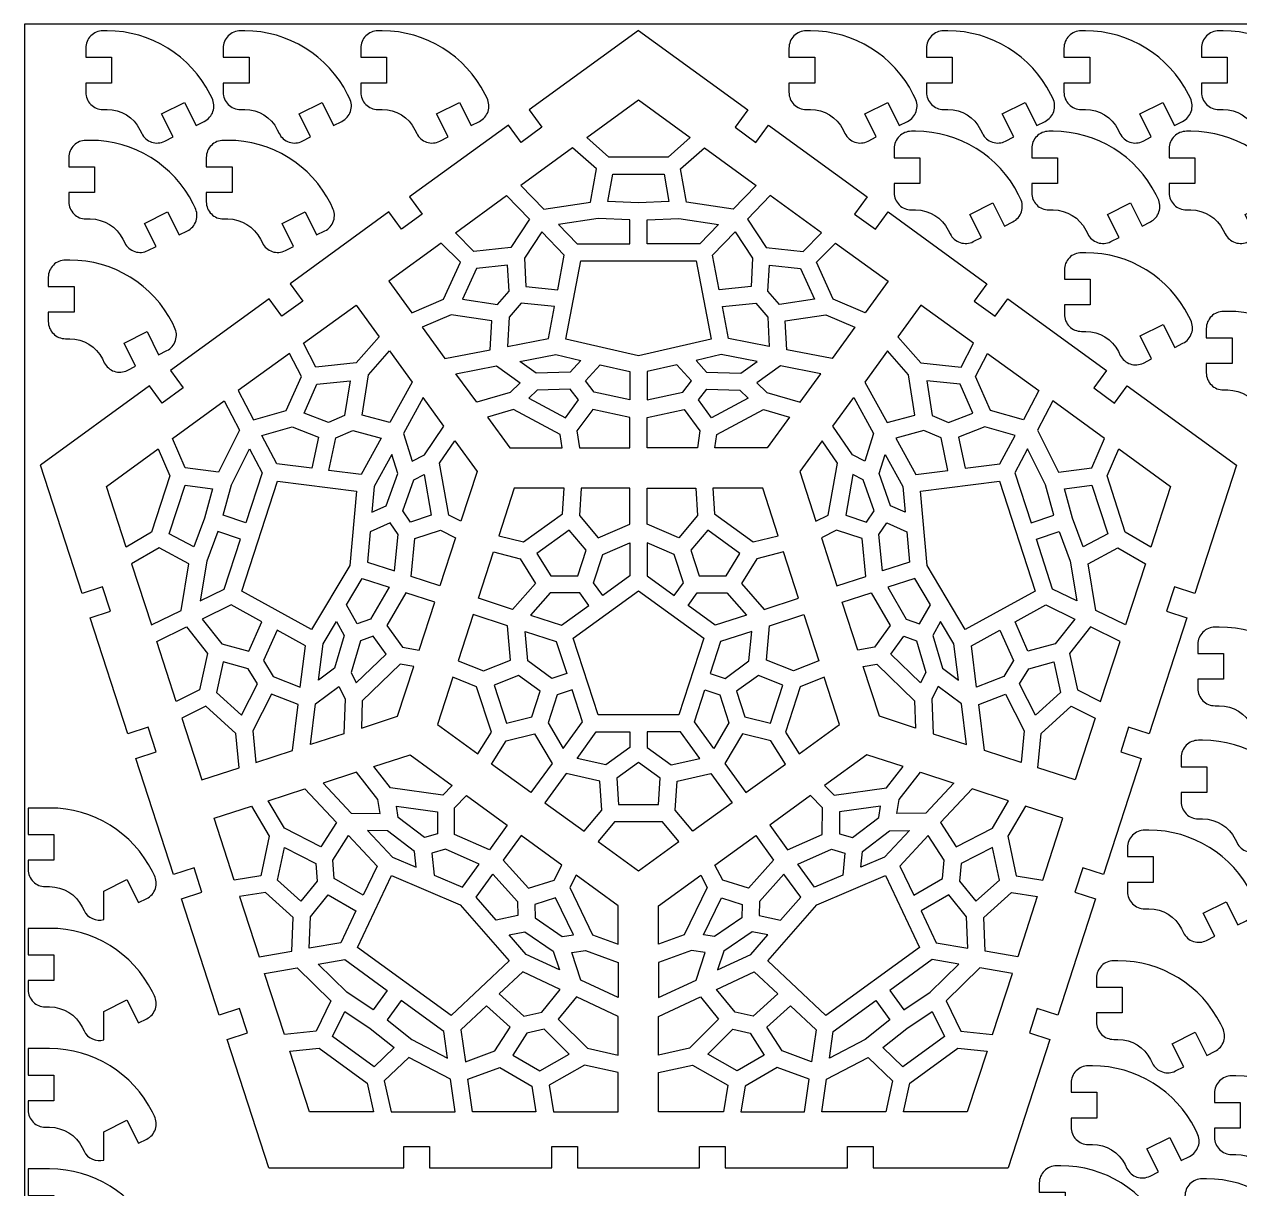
# Model space of a CAD drawing. Header units: millimetres. Extents: x 28 to 498, y 28 to 298.
# Drawn here: x 27.8 to 169.2, y 162.5 to 298 of the extents above; entities that cross this region are included whole.
import ezdxf

# ---------------------------------------------------------------- set-up
doc = ezdxf.new("R2010")
doc.units = ezdxf.units.MM

msp = doc.modelspace()

# ---------------------------------------------------------------- linework, layer by layer
for points in [[(497.77, 297.98), (27.77, 297.98), (27.77, 27.98), (497.77, 27.98)], [(95.78, 282.53), (93.2, 284.82), (99.22, 289.19), (105.24, 284.82), (102.67, 282.53)], [(88.2, 276.47), (93.63, 277.28), (94.32, 281.16), (91.55, 283.61), (85.52, 279.23)], [(110.25, 276.47), (104.82, 277.28), (104.13, 281.16), (106.9, 283.61), (112.93, 279.23)], [(95.67, 277.35), (96.24, 280.53), (102.21, 280.53), (102.77, 277.35), (99.22, 277.19)], [(84.37, 272), (80.06, 271.56), (77.92, 273.71), (83.88, 278.05), (86.56, 275.29)], [(114.08, 272), (118.38, 271.56), (120.53, 273.71), (114.56, 278.05), (111.89, 275.29)], [(98.22, 275.24), (94.54, 275.39), (89.91, 274.7), (92.1, 272.45), (98.22, 272.45)], [(100.22, 275.24), (103.9, 275.39), (108.54, 274.7), (106.35, 272.45), (100.22, 272.45)], [(90.59, 271.13), (87.98, 273.82), (85.96, 270.78), (86.13, 267.49), (89.83, 267.1)], [(107.85, 271.13), (110.46, 273.82), (112.49, 270.78), (112.32, 267.49), (108.61, 267.1)], [(78.5, 270.3), (76.28, 272.52), (70.17, 268.08), (72.85, 264.39), (76.55, 265.99)], [(119.95, 270.3), (122.16, 272.52), (128.28, 268.08), (125.59, 264.39), (121.89, 265.99)], [(92.5, 270.45), (105.94, 270.45), (107.67, 261.34), (99.22, 259.41), (90.77, 261.34)], [(80.37, 269.58), (78.76, 266.01), (82.81, 265.38), (84.16, 266.94), (84, 269.95)], [(118.08, 269.58), (119.69, 266.01), (115.64, 265.38), (114.29, 266.94), (114.45, 269.95)], [(61.68, 258.09), (60.25, 260.88), (66.37, 265.32), (69.05, 261.63), (66.38, 258.6)], [(84.18, 263.91), (84, 260.51), (88.76, 261.43), (89.46, 265.13), (85.59, 265.54)], [(114.26, 263.91), (114.44, 260.51), (109.69, 261.43), (108.99, 265.13), (112.86, 265.54)], [(136.76, 258.09), (138.19, 260.88), (132.08, 265.32), (129.39, 261.63), (132.06, 258.6)], [(82.15, 263.46), (77.44, 264.19), (74.06, 262.73), (76.69, 259.1), (81.98, 260.12)], [(116.29, 263.46), (121.01, 264.19), (124.39, 262.73), (121.75, 259.1), (116.47, 260.12)], [(58.25, 253.03), (60, 256.99), (58.62, 259.69), (52.65, 255.36), (54.45, 251.96)], [(67.06, 252.49), (67.82, 257.21), (70.25, 259.97), (72.89, 256.34), (70.29, 251.63)], [(92.53, 258.88), (91.29, 257.52), (87.31, 257.4), (85.42, 258.75), (89.59, 259.56)], [(105.92, 258.88), (107.15, 257.52), (111.13, 257.4), (113.03, 258.75), (108.85, 259.56)], [(131.38, 252.49), (130.63, 257.21), (128.19, 259.97), (125.55, 256.34), (128.16, 251.63)], [(140.19, 253.03), (138.45, 256.99), (139.83, 259.69), (145.79, 255.36), (144, 251.96)], [(85.45, 256.27), (84.29, 255.12), (80.4, 254), (77.99, 257.32), (82.7, 258.23)], [(94.05, 255.18), (93.05, 256.48), (94.76, 258.37), (98.22, 257.58), (98.22, 254.28)], [(104.39, 255.18), (105.39, 256.48), (103.68, 258.37), (100.22, 257.58), (100.22, 254.28)], [(112.99, 256.27), (114.16, 255.12), (118.05, 254), (120.45, 257.32), (115.74, 258.23)], [(61.79, 256.09), (65.68, 256.51), (65.03, 252.47), (63.14, 251.66), (60.31, 252.75)], [(136.66, 256.09), (132.76, 256.51), (133.41, 252.47), (135.31, 251.66), (138.13, 252.75)], [(72.88, 247.13), (74.33, 247.89), (76.59, 251.24), (74.19, 254.55), (71.87, 250.35)], [(90.72, 252.21), (92.23, 254.27), (91.27, 255.52), (87.43, 255.4), (86.48, 254.47)], [(107.72, 252.21), (106.21, 254.27), (107.18, 255.52), (111.02, 255.4), (111.97, 254.47)], [(125.57, 247.13), (124.12, 247.89), (121.85, 251.24), (124.26, 254.55), (126.58, 250.35)], [(52.82, 250.77), (50.37, 245.85), (46.47, 246.39), (44.99, 249.79), (51.02, 254.17)], [(90.33, 248.7), (90.1, 250.27), (84.69, 253.16), (81.65, 252.28), (84.25, 248.7)], [(92.06, 250.66), (92.35, 248.7), (98.22, 248.7), (98.22, 252.23), (93.9, 253.17)], [(106.38, 250.66), (106.1, 248.7), (100.22, 248.7), (100.22, 252.23), (104.54, 253.17)], [(108.12, 248.7), (108.35, 250.27), (113.75, 253.16), (116.8, 252.28), (114.19, 248.7)], [(145.63, 250.77), (148.08, 245.85), (151.98, 246.39), (153.46, 249.79), (147.43, 254.17)], [(57.16, 246.83), (55.41, 250.15), (58.92, 251.14), (62, 249.96), (61.22, 246.32)], [(66, 250.71), (69.29, 249.83), (66.95, 245.59), (63.21, 246.06), (64.02, 249.87)], [(132.44, 250.71), (129.15, 249.83), (131.5, 245.59), (135.23, 246.06), (134.42, 249.87)], [(141.28, 246.83), (143.04, 250.15), (139.52, 251.14), (136.45, 249.96), (137.22, 246.32)], [(78.57, 240.16), (77.14, 240.86), (76.07, 246.9), (77.85, 249.52), (80.45, 245.94)], [(119.87, 240.16), (121.3, 240.86), (122.37, 246.9), (120.6, 249.52), (118, 245.94)], [(42.58, 238.88), (39.61, 237.14), (37.31, 244.21), (43.33, 248.58), (44.71, 245.43)], [(50.89, 240.85), (51.88, 244.4), (53.97, 248.59), (55.44, 245.81), (53.55, 239.99)], [(68.2, 241.21), (69.88, 241.97), (71.23, 245.71), (70.53, 247.93), (68.47, 244.21)], [(130.24, 241.21), (128.56, 241.97), (127.22, 245.71), (127.91, 247.93), (129.97, 244.21)], [(147.55, 240.85), (146.56, 244.4), (144.48, 248.59), (143.01, 245.81), (144.9, 239.99)], [(153.74, 245.43), (155.11, 248.58), (161.13, 244.21), (158.83, 237.14), (155.86, 238.88)], [(53.06, 232.03), (57.22, 244.81), (66.41, 243.64), (65.64, 235.01), (61.19, 227.57)], [(75.11, 240.87), (72.69, 240.07), (71.8, 241.37), (73.09, 244.99), (74.27, 245.6)], [(123.33, 240.87), (125.76, 240.07), (126.65, 241.37), (125.35, 244.99), (124.18, 245.6)], [(141.23, 244.81), (145.38, 232.03), (137.25, 227.57), (132.81, 235.01), (132.03, 243.64)], [(47.48, 237.18), (44.62, 238.7), (46.47, 244.37), (49.67, 243.93), (48.72, 240.5)], [(90.37, 241.02), (90.56, 244), (84.76, 244), (82.97, 238.48), (85.86, 237.75)], [(92.36, 240.82), (94.54, 238.22), (98.22, 239.81), (98.22, 244), (92.57, 244)], [(106.09, 240.82), (103.91, 238.22), (100.22, 239.81), (100.22, 244), (105.88, 244)], [(112.58, 237.75), (115.48, 238.48), (113.68, 244), (107.88, 244), (108.08, 241.02)], [(148.77, 243.93), (151.98, 244.37), (153.82, 238.7), (150.96, 237.18), (149.72, 240.5)], [(71.26, 238.62), (70.33, 239.97), (68, 238.93), (67.68, 235.4), (70.83, 234.37)], [(76.17, 239.11), (77.95, 238.24), (76.13, 232.65), (72.77, 233.74), (73.22, 238.14)], [(89.03, 233.81), (92.16, 233.81), (93.13, 236.79), (91.17, 239.13), (87.41, 236.4)], [(105.31, 236.79), (106.28, 233.81), (109.41, 233.81), (111.03, 236.4), (107.28, 239.13)], [(122.27, 239.11), (120.5, 238.24), (122.31, 232.65), (125.67, 233.74), (125.23, 238.14)], [(127.19, 238.62), (128.12, 239.97), (130.45, 238.93), (130.76, 235.4), (127.62, 234.37)], [(50.28, 238.95), (48.99, 235.5), (48.21, 230.88), (51.03, 232.26), (52.93, 238.09)], [(95.06, 231.53), (94, 232.99), (95.06, 236.27), (98.22, 237.63), (98.22, 233.82)], [(103.38, 231.53), (104.45, 232.99), (103.38, 236.27), (100.22, 237.63), (100.22, 233.82)], [(148.17, 238.95), (149.46, 235.5), (150.23, 230.88), (147.41, 232.26), (145.52, 238.09)], [(46, 229.79), (46.91, 235.21), (43.44, 237.06), (40.24, 235.19), (42.55, 228.1)], [(85.44, 235.79), (87.24, 232.91), (84.58, 229.9), (80.6, 231.2), (82.35, 236.58)], [(113.01, 235.79), (111.21, 232.91), (113.86, 229.9), (117.84, 231.2), (116.09, 236.58)], [(152.44, 229.79), (151.53, 235.21), (155.01, 237.06), (158.2, 235.19), (155.9, 228.1)], [(68.06, 228.78), (66.51, 228.23), (65.24, 230.45), (67.06, 233.49), (70.21, 232.47)], [(130.38, 228.78), (131.93, 228.23), (133.2, 230.45), (131.38, 233.49), (128.24, 232.47)], [(99.22, 232.08), (106.81, 226.56), (103.91, 217.64), (94.53, 217.64), (91.63, 226.56)], [(71.75, 225.49), (73.7, 225.16), (75.51, 230.75), (72.15, 231.84), (69.93, 228.02)], [(93.44, 230.35), (92.38, 231.81), (88.93, 231.81), (86.66, 229.23), (90.28, 228.05)], [(105, 230.35), (106.06, 231.81), (109.51, 231.81), (111.79, 229.23), (108.16, 228.05)], [(126.7, 225.49), (124.75, 225.16), (122.93, 230.75), (126.29, 231.84), (128.51, 228.02)], [(51.83, 230.42), (48.46, 228.77), (50.73, 225.9), (53.9, 225.05), (55.42, 228.45)], [(81.2, 222.74), (84.34, 224.01), (83.97, 228), (79.98, 229.3), (78.24, 223.92)], [(117.25, 222.74), (114.1, 224.01), (114.48, 228), (118.46, 229.3), (120.21, 223.92)], [(146.62, 230.42), (149.99, 228.77), (147.72, 225.9), (144.54, 225.05), (143.03, 228.45)], [(49.07, 224.77), (48.16, 220.54), (45.45, 219.17), (43.17, 226.18), (46.62, 227.87)], [(64.07, 228.48), (64.98, 226.88), (63.87, 223.06), (62, 221.67), (62.52, 225.9)], [(134.38, 228.48), (133.46, 226.88), (134.58, 223.06), (136.45, 221.67), (135.92, 225.9)], [(149.37, 224.77), (150.29, 220.54), (152.99, 219.17), (155.27, 226.18), (151.82, 227.87)], [(56.71, 222.09), (59.88, 220.87), (60.48, 225.68), (57.18, 227.49), (55.6, 223.94)], [(69.86, 224.7), (68.37, 226.77), (66.88, 226.24), (65.8, 222.55), (66.39, 221.36)], [(90.87, 222.43), (89.15, 221.87), (86.36, 223.9), (86.04, 227.33), (89.66, 226.15)], [(107.58, 222.43), (109.29, 221.87), (112.08, 223.9), (112.41, 227.33), (108.78, 226.15)], [(128.59, 224.7), (130.08, 226.77), (131.57, 226.24), (132.64, 222.55), (132.05, 221.36)], [(141.74, 222.09), (138.56, 220.87), (137.96, 225.68), (141.27, 227.49), (142.85, 223.94)], [(50.13, 220.22), (53.03, 217.58), (54.88, 221.24), (53.82, 223), (50.9, 223.79)], [(73.07, 223.24), (71.51, 223.51), (67.09, 219.26), (66.98, 216.09), (71.2, 217.46)], [(125.37, 223.24), (126.94, 223.51), (131.35, 219.26), (131.46, 216.09), (127.25, 217.46)], [(148.31, 220.22), (145.41, 217.58), (143.56, 221.24), (144.62, 223), (147.54, 223.79)], [(80.39, 220.9), (77.62, 222.01), (75.82, 216.49), (80.52, 213.08), (82.11, 215.61)], [(86.83, 217.41), (87.8, 220.38), (85.27, 222.22), (82.44, 221.08), (83.87, 216.67)], [(113.18, 222.22), (110.64, 220.38), (111.61, 217.41), (114.57, 216.67), (116.01, 221.08)], [(116.33, 215.61), (117.93, 213.08), (122.62, 216.49), (120.83, 222.01), (118.05, 220.9)], [(64.37, 220.94), (65.1, 219.48), (64.96, 215.43), (61.07, 214.17), (61.66, 218.93)], [(134.08, 220.94), (133.35, 219.48), (133.49, 215.43), (137.38, 214.17), (136.79, 218.93)], [(56.51, 220.03), (54.35, 215.77), (54.7, 212.1), (58.97, 213.49), (59.63, 218.83)], [(91.49, 220.53), (89.77, 219.97), (88.7, 216.69), (90.46, 213.73), (92.7, 216.81)], [(106.96, 220.53), (108.68, 219.97), (109.74, 216.69), (107.99, 213.73), (105.75, 216.81)], [(141.93, 220.03), (144.09, 215.77), (143.74, 212.1), (139.48, 213.49), (138.82, 218.83)], [(48.87, 218.66), (46.08, 217.24), (48.41, 210.06), (52.75, 211.47), (52.37, 215.48)], [(149.57, 218.66), (152.37, 217.24), (150.03, 210.06), (145.69, 211.47), (146.07, 215.48)], [(83.84, 214.6), (87.13, 215.42), (89.17, 211.97), (86.71, 208.58), (82.14, 211.91)], [(98.22, 215.64), (98.22, 213.83), (95.43, 211.8), (92.07, 212.56), (94.31, 215.64)], [(100.22, 215.64), (100.22, 213.83), (103.01, 211.8), (106.37, 212.56), (104.13, 215.64)], [(114.61, 214.6), (111.31, 215.42), (109.27, 211.97), (111.73, 208.58), (116.31, 211.91)], [(77.56, 209.42), (76.45, 208.28), (70.38, 209.12), (68.44, 211.62), (72.65, 212.99)], [(120.88, 209.42), (121.99, 208.28), (128.06, 209.12), (130.01, 211.62), (125.8, 212.99)], [(69.17, 206.16), (68.9, 207.77), (66.41, 210.96), (62.52, 209.7), (65.8, 206.19)], [(94.94, 206.53), (94.71, 209.92), (90.79, 210.79), (88.33, 207.41), (92.91, 204.08)], [(101.75, 210.25), (99.22, 212.09), (96.69, 210.25), (96.9, 207.2), (101.54, 207.2)], [(103.5, 206.53), (103.74, 209.92), (107.65, 210.79), (110.11, 207.41), (105.54, 204.08)], [(129.27, 206.16), (129.54, 207.77), (132.03, 210.96), (135.93, 209.7), (132.65, 206.19)], [(62.28, 202.28), (58.03, 204.46), (56.15, 207.63), (60.42, 209.02), (64.09, 205.09)], [(77.82, 206.82), (79.2, 208.23), (83.95, 204.78), (81.87, 201.92), (77.83, 203.7)], [(120.63, 206.82), (119.25, 208.23), (114.49, 204.78), (116.57, 201.92), (120.61, 203.7)], [(136.17, 202.28), (140.42, 204.46), (142.29, 207.63), (138.03, 209.02), (134.35, 205.09)], [(55.3, 198.9), (52.2, 198.4), (49.86, 205.59), (54.21, 207), (56.26, 203.53)], [(75.82, 206.35), (75.83, 203.8), (74.32, 203.35), (71.28, 205.7), (71.06, 207.01)], [(122.62, 206.35), (122.61, 203.8), (124.13, 203.35), (127.17, 205.7), (127.39, 207.01)], [(143.15, 198.9), (146.25, 198.4), (148.58, 205.59), (144.24, 207), (142.19, 203.53)], [(96.44, 205.2), (94.53, 202.9), (99.22, 199.49), (103.91, 202.9), (102.01, 205.2)], [(73.36, 199.89), (73.16, 201.72), (70.01, 204.15), (67.68, 204.17), (70.59, 201.07)], [(125.09, 199.89), (125.28, 201.72), (128.43, 204.15), (130.76, 204.17), (127.85, 201.07)], [(57.23, 198.38), (58.03, 202.21), (61.68, 200.34), (61.85, 198.29), (59.95, 195.94)], [(63.65, 200.72), (65.5, 203.58), (68.81, 200.04), (67.2, 196.64), (63.83, 198.58)], [(89.4, 198.4), (90.32, 200.15), (85.57, 203.6), (83.49, 200.74), (86.44, 197.45)], [(109.04, 198.4), (108.12, 200.15), (112.87, 203.6), (114.95, 200.74), (112.01, 197.45)], [(134.8, 200.72), (132.94, 203.58), (129.64, 200.04), (131.24, 196.64), (134.61, 198.58)], [(141.21, 198.38), (140.42, 202.21), (136.77, 200.34), (136.59, 198.29), (138.49, 195.94)], [(76.77, 201.99), (75.19, 201.52), (75.47, 198.98), (78.73, 197.59), (80.67, 200.26)], [(121.68, 201.99), (123.25, 201.52), (122.98, 198.98), (119.72, 197.59), (117.77, 200.26)], [(77.41, 182.64), (66.54, 190.55), (70.5, 198.93), (78.47, 195.53), (84.17, 189)], [(85.14, 195.91), (85.18, 194.27), (82.68, 193.74), (80.35, 196.42), (82.29, 199.09)], [(91.96, 198.96), (91.22, 197.55), (93.89, 192.04), (96.87, 190.96), (96.87, 195.39)], [(106.49, 198.96), (107.23, 197.55), (104.55, 192.04), (101.57, 190.96), (101.57, 195.39)], [(113.31, 195.91), (113.26, 194.27), (115.76, 193.74), (118.1, 196.42), (116.15, 199.09)], [(131.91, 190.55), (121.03, 182.64), (114.28, 189), (119.98, 195.53), (127.95, 198.93)], [(59.05, 194.07), (55.82, 196.96), (52.82, 196.48), (55.1, 189.46), (58.88, 190.12)], [(64.6, 191.12), (60.9, 190.48), (61.05, 194.13), (63.12, 196.68), (66.35, 194.82)], [(133.85, 191.12), (137.54, 190.48), (137.39, 194.13), (135.32, 196.68), (132.1, 194.82)], [(139.4, 194.07), (142.62, 196.96), (145.62, 196.48), (143.34, 189.46), (139.56, 190.12)], [(89.58, 196.35), (87.15, 195.58), (87.19, 194), (90.36, 191.83), (91.68, 192.03)], [(108.87, 196.35), (111.3, 195.58), (111.26, 194), (108.08, 191.83), (106.77, 192.03)], [(84.19, 192.02), (85.99, 192.39), (89.28, 190.15), (90.02, 187.95), (86.17, 189.75)], [(114.26, 192.02), (112.45, 192.39), (109.16, 190.15), (108.42, 187.95), (112.28, 189.75)], [(91.45, 189.97), (93.07, 190.21), (96.87, 188.83), (96.87, 184.74), (92.53, 186.77)], [(106.99, 189.97), (105.38, 190.21), (101.57, 188.83), (101.57, 184.74), (105.92, 186.77)], [(59.52, 188.2), (63.44, 184.36), (61.71, 180.81), (58.03, 180.45), (55.73, 187.54)], [(68.35, 183.31), (65.28, 185.35), (61.94, 188.63), (65.04, 189.17), (69.99, 185.57)], [(130.09, 183.31), (133.16, 185.35), (136.5, 188.63), (133.41, 189.17), (128.45, 185.57)], [(138.93, 188.2), (135.01, 184.36), (136.73, 180.81), (140.42, 180.45), (142.72, 187.54)], [(87.99, 183.04), (90.13, 185.69), (85.75, 187.74), (83, 185.16), (85.89, 182.56)], [(110.46, 183.04), (108.31, 185.69), (112.7, 187.74), (115.44, 185.16), (112.55, 182.56)], [(69.97, 182.14), (72.86, 179.84), (77.01, 177.68), (76.57, 180.79), (71.61, 184.39)], [(89.89, 182.22), (93.28, 178.85), (96.87, 178.05), (96.87, 182.53), (92, 184.81)], [(108.55, 182.22), (105.17, 178.85), (101.57, 178.05), (101.57, 182.53), (106.45, 184.81)], [(128.47, 182.14), (125.59, 179.84), (121.44, 177.68), (121.88, 180.79), (126.83, 184.39)], [(70.79, 178.93), (68.46, 176.68), (63.63, 180.19), (65.05, 183.1), (68.01, 181.14)], [(78.56, 180.98), (79.09, 177.26), (82.52, 178.53), (84.31, 181.29), (81.54, 183.78)], [(119.89, 180.98), (119.36, 177.26), (115.93, 178.53), (114.14, 181.29), (116.9, 183.78)], [(133.39, 183.1), (134.81, 180.19), (129.98, 176.68), (127.65, 178.93), (130.43, 181.14)], [(87.74, 176.21), (91.14, 178.15), (88.24, 181.05), (86.23, 180.58), (84.59, 178.05)], [(110.7, 176.21), (107.3, 178.15), (110.21, 181.05), (112.21, 180.58), (113.86, 178.05)], [(67.66, 174.79), (68.4, 171.43), (60.96, 171.43), (58.66, 178.51), (62.09, 178.84)], [(136.36, 178.84), (139.78, 178.51), (137.48, 171.43), (130.05, 171.43), (130.79, 174.79)], [(77.36, 175.24), (72.49, 177.78), (69.65, 175.05), (70.45, 171.43), (77.9, 171.43)], [(88.83, 174.53), (89.32, 171.43), (96.87, 171.43), (96.87, 176), (92.94, 176.88)], [(109.61, 174.53), (109.13, 171.43), (101.57, 171.43), (101.57, 176), (105.51, 176.88)], [(121.09, 175.24), (125.96, 177.78), (128.79, 175.05), (128, 171.43), (120.54, 171.43)], [(83.08, 176.61), (86.82, 174.43), (87.29, 171.43), (79.92, 171.43), (79.38, 175.23)], [(115.37, 176.61), (111.62, 174.43), (111.15, 171.43), (118.52, 171.43), (119.07, 175.23)]]:
    msp.add_lwpolyline(points, close=True)
for points in [[(99.22, 297.25), (86.52, 288.02), (87.99, 286), (85.57, 284.24), (84.1, 286.26), (72.6, 277.91), (74.07, 275.89), (71.65, 274.13), (70.18, 276.15), (58.69, 267.8), (60.16, 265.78), (57.74, 264.02), (56.27, 266.04), (44.77, 257.69), (46.24, 255.67), (43.82, 253.91), (42.35, 255.93), (29.65, 246.7)], [(99.22, 297.25), (111.93, 288.02), (110.46, 286), (112.88, 284.24), (114.35, 286.26), (125.84, 277.91), (124.37, 275.89), (126.79, 274.13), (128.26, 276.15), (139.76, 267.8), (138.29, 265.78), (140.71, 264.02), (142.18, 266.04), (153.67, 257.69), (152.2, 255.67), (154.62, 253.91), (156.09, 255.93), (168.8, 246.7)], [(56.22, 164.91), (51.37, 179.85), (53.75, 180.62), (52.82, 183.46), (50.45, 182.69), (46.05, 196.21), (48.43, 196.98), (47.51, 199.82), (45.13, 199.05), (40.74, 212.56), (43.12, 213.34), (42.19, 216.18), (39.82, 215.41), (35.42, 228.92), (37.8, 229.69), (36.88, 232.54), (34.5, 231.77), (29.65, 246.7)], [(168.8, 246.7), (163.94, 231.77), (161.57, 232.54), (160.64, 229.69), (163.02, 228.92), (158.63, 215.41), (156.25, 216.18), (155.33, 213.34), (157.71, 212.56), (153.31, 199.05), (150.94, 199.82), (150.01, 196.98), (152.39, 196.21), (148, 182.69), (145.62, 183.46), (144.7, 180.62), (147.08, 179.85), (142.22, 164.91)], [(56.22, 164.91), (71.93, 164.91), (71.93, 167.41), (74.92, 167.41), (74.92, 164.91), (89.13, 164.91), (89.13, 167.41), (92.12, 167.41), (92.12, 164.91), (106.33, 164.91), (106.33, 167.41), (109.32, 167.41), (109.32, 164.91), (123.53, 164.91), (123.53, 167.41), (126.52, 167.41), (126.52, 164.91), (142.22, 164.91)]]:
    msp.add_lwpolyline(points)
for points in [[(37.41, 297.22), (36.91, 297.22, 0.414214), (34.91, 295.22), (34.91, 294.14), (37.91, 294.14), (37.91, 291.15), (34.91, 291.15), (34.91, 290.07, 0.414214), (36.91, 288.07), (37.41, 288.07, -0.284103), (41.2, 285.72), (41.42, 285.28, 0.414214), (44.11, 284.38), (45.07, 284.87), (43.73, 287.55), (46.41, 288.89), (47.75, 286.2), (48.71, 286.69, 0.414214), (49.61, 289.37), (49.38, 289.82, 0.284103), (37.41, 297.22)], [(53.41, 297.22), (52.91, 297.22, 0.414214), (50.91, 295.22), (50.91, 294.14), (53.91, 294.14), (53.91, 291.15), (50.91, 291.15), (50.91, 290.07, 0.414214), (52.91, 288.07), (53.41, 288.07, -0.284103), (57.2, 285.72), (57.42, 285.28, 0.414214), (60.11, 284.38), (61.07, 284.87), (59.73, 287.55), (62.41, 288.89), (63.75, 286.2), (64.71, 286.69, 0.414214), (65.61, 289.37), (65.38, 289.82, 0.284103), (53.41, 297.22)], [(69.41, 297.22), (68.91, 297.22, 0.414214), (66.91, 295.22), (66.91, 294.14), (69.91, 294.14), (69.91, 291.15), (66.91, 291.15), (66.91, 290.07, 0.414214), (68.91, 288.07), (69.41, 288.07, -0.284103), (73.2, 285.72), (73.42, 285.28, 0.414214), (76.11, 284.38), (77.07, 284.87), (75.73, 287.55), (78.41, 288.89), (79.75, 286.2), (80.71, 286.69, 0.414214), (81.61, 289.37), (81.38, 289.82, 0.284103), (69.41, 297.22)], [(119.23, 297.22), (118.73, 297.22, 0.414214), (116.73, 295.22), (116.73, 294.14), (119.73, 294.14), (119.73, 291.15), (116.73, 291.15), (116.73, 290.07, 0.414214), (118.73, 288.07), (119.23, 288.07, -0.284103), (123.02, 285.72), (123.24, 285.28, 0.414214), (125.93, 284.38), (126.89, 284.87), (125.55, 287.55), (128.23, 288.89), (129.57, 286.2), (130.53, 286.69, 0.414214), (131.43, 289.37), (131.2, 289.82, 0.284103), (119.23, 297.22)], [(135.23, 297.22), (134.73, 297.22, 0.414214), (132.73, 295.22), (132.73, 294.14), (135.73, 294.14), (135.73, 291.15), (132.73, 291.15), (132.73, 290.07, 0.414214), (134.73, 288.07), (135.23, 288.07, -0.284103), (139.02, 285.72), (139.24, 285.28, 0.414214), (141.93, 284.38), (142.89, 284.87), (141.55, 287.55), (144.23, 288.89), (145.57, 286.2), (146.53, 286.69, 0.414214), (147.43, 289.37), (147.2, 289.82, 0.284103), (135.23, 297.22)], [(151.23, 297.22), (150.73, 297.22, 0.414214), (148.73, 295.22), (148.73, 294.14), (151.73, 294.14), (151.73, 291.15), (148.73, 291.15), (148.73, 290.07, 0.414214), (150.73, 288.07), (151.23, 288.07, -0.284103), (155.02, 285.72), (155.24, 285.28, 0.414214), (157.93, 284.38), (158.89, 284.87), (157.55, 287.55), (160.23, 288.89), (161.57, 286.2), (162.53, 286.69, 0.414214), (163.43, 289.37), (163.2, 289.82, 0.284103), (151.23, 297.22)], [(167.23, 297.22), (166.73, 297.22, 0.414214), (164.73, 295.22), (164.73, 294.14), (167.73, 294.14), (167.73, 291.15), (164.73, 291.15), (164.73, 290.07, 0.414214), (166.73, 288.07), (167.23, 288.07, -0.284103), (171.02, 285.72), (171.24, 285.28, 0.414214), (173.93, 284.38), (174.89, 284.87), (173.55, 287.55), (176.23, 288.89), (177.57, 286.2), (178.53, 286.69, 0.414214), (179.43, 289.37), (179.2, 289.82, 0.284103), (167.23, 297.22)], [(35.44, 284.48), (34.94, 284.48, 0.414214), (32.94, 282.48), (32.94, 281.4), (35.94, 281.4), (35.94, 278.41), (32.94, 278.41), (32.94, 277.33, 0.414214), (34.94, 275.33), (35.44, 275.33, -0.284103), (39.23, 272.99), (39.46, 272.54, 0.414214), (42.14, 271.65), (43.1, 272.13), (41.76, 274.81), (44.44, 276.15), (45.78, 273.47), (46.74, 273.95, 0.414214), (47.64, 276.63), (47.42, 277.08, 0.284103), (35.44, 284.48)], [(51.44, 284.48), (50.94, 284.48, 0.414214), (48.94, 282.48), (48.94, 281.4), (51.94, 281.4), (51.94, 278.41), (48.94, 278.41), (48.94, 277.33, 0.414214), (50.94, 275.33), (51.44, 275.33, -0.284103), (55.23, 272.99), (55.46, 272.54, 0.414214), (58.14, 271.65), (59.1, 272.13), (57.76, 274.81), (60.44, 276.15), (61.78, 273.47), (62.74, 273.95, 0.414214), (63.64, 276.63), (63.42, 277.08, 0.284103), (51.44, 284.48)], [(131.47, 285.53), (130.97, 285.53, 0.414214), (128.97, 283.53), (128.97, 282.45), (131.97, 282.45), (131.97, 279.46), (128.97, 279.46), (128.97, 278.38, 0.414214), (130.97, 276.38), (131.47, 276.38, -0.284103), (135.26, 274.04), (135.49, 273.59, 0.414214), (138.17, 272.69), (139.14, 273.18), (137.79, 275.86), (140.47, 277.2), (141.81, 274.51), (142.78, 275, 0.414214), (143.67, 277.68), (143.45, 278.13, 0.284103), (131.47, 285.53)], [(147.47, 285.53), (146.97, 285.53, 0.414214), (144.97, 283.53), (144.97, 282.45), (147.97, 282.45), (147.97, 279.46), (144.97, 279.46), (144.97, 278.38, 0.414214), (146.97, 276.38), (147.47, 276.38, -0.284103), (151.26, 274.04), (151.49, 273.59, 0.414214), (154.17, 272.69), (155.14, 273.18), (153.79, 275.86), (156.47, 277.2), (157.81, 274.51), (158.78, 275, 0.414214), (159.67, 277.68), (159.45, 278.13, 0.284103), (147.47, 285.53)], [(163.47, 285.53), (162.97, 285.53, 0.414214), (160.97, 283.53), (160.97, 282.45), (163.97, 282.45), (163.97, 279.46), (160.97, 279.46), (160.97, 278.38, 0.414214), (162.97, 276.38), (163.47, 276.38, -0.284103), (167.26, 274.04), (167.49, 273.59, 0.414214), (170.17, 272.69), (171.14, 273.18), (169.79, 275.86), (172.47, 277.2), (173.81, 274.51), (174.78, 275, 0.414214), (175.67, 277.68), (175.45, 278.13, 0.284103), (163.47, 285.53)], [(33.06, 270.55), (32.56, 270.55, 0.414214), (30.56, 268.55), (30.56, 267.47), (33.56, 267.47), (33.56, 264.48), (30.56, 264.48), (30.56, 263.4, 0.414214), (32.56, 261.4), (33.06, 261.4, -0.284103), (36.85, 259.06), (37.07, 258.61, 0.414214), (39.75, 257.71), (40.72, 258.2), (39.38, 260.88), (42.05, 262.22), (43.39, 259.53), (44.36, 260.02, 0.414214), (45.25, 262.7), (45.03, 263.15, 0.284103), (33.06, 270.55)], [(151.27, 271.4), (150.77, 271.4, 0.414214), (148.77, 269.4), (148.77, 268.32), (151.77, 268.32), (151.77, 265.33), (148.77, 265.33), (148.77, 264.25, 0.414214), (150.77, 262.25), (151.27, 262.25, -0.284103), (155.06, 259.91), (155.28, 259.46, 0.414214), (157.97, 258.57), (158.93, 259.05), (157.59, 261.73), (160.26, 263.07), (161.61, 260.39), (162.57, 260.87, 0.414214), (163.47, 263.55), (163.24, 264, 0.284103), (151.27, 271.4)], [(167.79, 264.58), (167.29, 264.58, 0.414214), (165.29, 262.58), (165.29, 261.5), (168.29, 261.5), (168.29, 258.51), (165.29, 258.51), (165.29, 257.43, 0.414214), (167.29, 255.43), (167.79, 255.43, -0.284103), (171.58, 253.09), (171.8, 252.64, 0.414214), (174.48, 251.75), (175.45, 252.23), (174.11, 254.91), (176.78, 256.25), (178.12, 253.57), (179.09, 254.05, 0.414214), (179.99, 256.73), (179.76, 257.18, 0.284103), (167.79, 264.58)], [(166.8, 227.84), (166.3, 227.84, 0.414214), (164.3, 225.84), (164.3, 224.76), (167.3, 224.76), (167.3, 221.77), (164.3, 221.77), (164.3, 220.69, 0.414214), (166.3, 218.69), (166.8, 218.69, -0.284103), (170.59, 216.35), (170.82, 215.9, 0.414214), (173.5, 215.01), (174.47, 215.49), (173.13, 218.17), (175.8, 219.51), (177.14, 216.83), (178.11, 217.31, 0.414214), (179, 219.99), (178.78, 220.44, 0.284103), (166.8, 227.84)], [(164.86, 214.67), (164.36, 214.67, 0.414214), (162.36, 212.67), (162.36, 211.59), (165.36, 211.59), (165.36, 208.6), (162.36, 208.6), (162.36, 207.52, 0.414214), (164.36, 205.52), (164.86, 205.52, -0.284103), (168.65, 203.18), (168.87, 202.73, 0.414214), (171.56, 201.84), (172.52, 202.32), (171.18, 205), (173.85, 206.34), (175.2, 203.66), (176.16, 204.14, 0.414214), (177.06, 206.82), (176.83, 207.27, 0.284103), (164.86, 214.67)], [(30.71, 206.79), (28.2, 206.79), (28.2, 203.71), (31.21, 203.71), (31.21, 200.72), (28.21, 200.72), (28.21, 199.64, 0.414214), (30.21, 197.64), (30.71, 197.64, -0.284103), (34.5, 195.3), (34.72, 194.85, 0.356463), (37.03, 193.82), (37.03, 197.12), (39.7, 198.46), (41.04, 195.78), (42.01, 196.26, 0.414214), (42.9, 198.94), (42.68, 199.39, 0.284103), (30.71, 206.79)], [(158.62, 204.21), (158.12, 204.21, 0.414214), (156.12, 202.21), (156.12, 201.13), (159.12, 201.13), (159.12, 198.14), (156.12, 198.14), (156.12, 197.06, 0.414214), (158.12, 195.06), (158.62, 195.06, -0.284103), (162.41, 192.72), (162.63, 192.27, 0.414214), (165.31, 191.38), (166.28, 191.86), (164.94, 194.54), (167.61, 195.88), (168.95, 193.2), (169.92, 193.68, 0.414214), (170.81, 196.36), (170.59, 196.81, 0.284103), (158.62, 204.21)], [(30.71, 192.79), (28.2, 192.79), (28.2, 189.71), (31.21, 189.71), (31.21, 186.72), (28.21, 186.72), (28.21, 185.64, 0.414214), (30.21, 183.64), (30.71, 183.64, -0.284103), (34.5, 181.3), (34.72, 180.85, 0.356463), (37.03, 179.82), (37.03, 183.12), (39.7, 184.46), (41.04, 181.78), (42.01, 182.26, 0.414214), (42.9, 184.94), (42.68, 185.39, 0.284103), (30.71, 192.79)], [(155.01, 189.02), (154.51, 189.02, 0.414214), (152.51, 187.02), (152.51, 185.94), (155.51, 185.94), (155.51, 182.95), (152.51, 182.95), (152.51, 181.87, 0.414214), (154.51, 179.87), (155.01, 179.87, -0.284103), (158.8, 177.53), (159.02, 177.08, 0.414214), (161.7, 176.19), (162.67, 176.67), (161.33, 179.35), (164, 180.69), (165.34, 178.01), (166.31, 178.49, 0.414214), (167.2, 181.17), (166.98, 181.62, 0.284103), (155.01, 189.02)], [(30.71, 178.79), (28.2, 178.79), (28.2, 175.71), (31.21, 175.71), (31.21, 172.72), (28.21, 172.72), (28.21, 171.64, 0.414214), (30.21, 169.64), (30.71, 169.64, -0.284103), (34.5, 167.3), (34.72, 166.85, 0.356463), (37.03, 165.82), (37.03, 169.12), (39.7, 170.46), (41.04, 167.78), (42.01, 168.26, 0.414214), (42.9, 170.94), (42.68, 171.39, 0.284103), (30.71, 178.79)], [(152.05, 176.79), (151.55, 176.79, 0.414214), (149.55, 174.79), (149.55, 173.71), (152.55, 173.71), (152.55, 170.72), (149.55, 170.72), (149.55, 169.64, 0.414214), (151.55, 167.64), (152.05, 167.64, -0.284103), (155.83, 165.3), (156.06, 164.85, 0.414214), (158.74, 163.96), (159.71, 164.44), (158.37, 167.13), (161.04, 168.46), (162.38, 165.78), (163.35, 166.26, 0.414214), (164.24, 168.95), (164.02, 169.39, 0.284103), (152.05, 176.79)], [(168.74, 175.62), (168.24, 175.62, 0.414214), (166.24, 173.62), (166.24, 172.54), (169.24, 172.54), (169.24, 169.55), (166.24, 169.55), (166.24, 168.47, 0.414214), (168.24, 166.47), (168.74, 166.47, -0.284103), (172.52, 164.12), (172.75, 163.68, 0.414214), (175.43, 162.78), (176.4, 163.26), (175.06, 165.95), (177.73, 167.28), (179.07, 164.6), (180.04, 165.08, 0.414214), (180.93, 167.77), (180.71, 168.21, 0.284103), (168.74, 175.62)], [(30.71, 164.79), (28.2, 164.79), (28.2, 161.71), (31.21, 161.71), (31.21, 158.72), (28.21, 158.72), (28.21, 157.64, 0.414214), (30.21, 155.64), (30.71, 155.64, -0.284103), (34.5, 153.3), (34.72, 152.85, 0.356463), (37.03, 151.82), (37.03, 155.12), (39.7, 156.46), (41.04, 153.78), (42.01, 154.26, 0.414214), (42.9, 156.94), (42.68, 157.39, 0.284103), (30.71, 164.79)], [(148.36, 165.16), (147.86, 165.16, 0.414214), (145.86, 163.16), (145.86, 162.08), (148.86, 162.08), (148.86, 159.09), (145.86, 159.09), (145.86, 158.01, 0.414214), (147.86, 156.01), (148.36, 156.01, -0.284103), (152.15, 153.67), (152.37, 153.22, 0.414214), (155.06, 152.33), (156.02, 152.81), (154.68, 155.49), (157.36, 156.83), (158.7, 154.15), (159.66, 154.63, 0.414214), (160.56, 157.31), (160.33, 157.76, 0.284103), (148.36, 165.16)], [(165.3, 163.64), (164.8, 163.64, 0.414214), (162.8, 161.64), (162.8, 160.56), (165.8, 160.56), (165.8, 157.57), (162.8, 157.57), (162.8, 156.49, 0.414214), (164.8, 154.49), (165.3, 154.49, -0.284103), (169.09, 152.15), (169.31, 151.7, 0.414214), (171.99, 150.81), (172.96, 151.29), (171.62, 153.97), (174.29, 155.31), (175.63, 152.63), (176.6, 153.11, 0.414214), (177.5, 155.79), (177.27, 156.24, 0.284103), (165.3, 163.64)]]:
    msp.add_lwpolyline(points, format="xyb", close=True)

doc.saveas('drawing.dxf')
